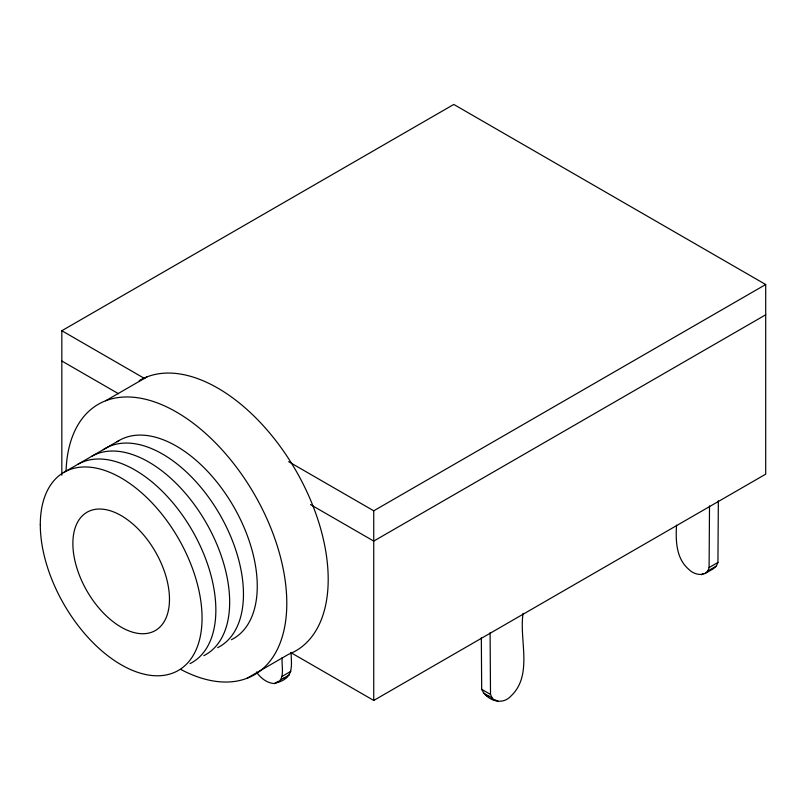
<?xml version="1.0" encoding="UTF-8"?>
<svg xmlns="http://www.w3.org/2000/svg" width="806" height="806" viewBox="0 0 806 806"><rect width="100%" height="100%" fill="white"/><g stroke="black" fill="none" stroke-linecap="round" stroke-linejoin="round"><path stroke-width="1.21" d="M256.439 671.982C260.459 677.937 267.038 683.176 274.372 683.559C286.382 681.352 281.082 665.796 282.211 657.525M277.798 682.491C293.636 677.292 291.641 667.207 291.047 652.427M676.546 525.129C675.589 540.544 676.043 558.528 688.818 569.368C694.389 575.283 706.761 577.61 709.099 567.555L709.512 505.896M704.817 573.65L713.653 568.552L716.282 566.114L717.934 562.457L718.348 500.798M61.83 475.208L61.83 330.732L453.788 104.437L765.7 284.518L765.7 474.16L373.742 700.454L290.855 652.608M105.667 400.763L147.075 376.855M63.986 472.316L119.197 440.449M288.679 461.697L373.742 510.813L765.7 284.518M765.7 314.793L373.742 541.088L310.491 504.576M247.099 678.239L288.498 654.331A156.142 90.151 60 0 0 299.076 476.255A156.142 90.151 60 0 0 139.247 380.644M282.09 676.395L290.916 671.297M274.372 683.559L278.302 681.292M280.438 680.052L289.263 674.954M709.099 567.555L717.934 562.457M701.381 574.708L703.346 573.58M707.446 571.212L716.282 566.114M283.208 678.451L286.634 677.393M481.333 637.717L481.676 689.301C486.441 699.981 501.685 706.147 510.792 696.213C533.36 675.156 518.933 639.904 523.074 613.386M485.968 695.407L489.393 696.465M61.83 330.732L144.717 378.588M61.83 361.007L118.542 393.751M481.676 689.301L490.511 694.409L492.164 698.067L494.803 700.505M483.338 692.958L492.164 698.067M495.287 699.86L498.229 701.563M490.098 632.75L490.511 694.409M373.742 510.813L373.742 700.454M66.072 470.442A156.142 90.151 60 0 1 177.985 412.944A156.142 90.151 60 0 1 286.785 601.578A156.142 90.151 60 0 1 180.866 669.474M117.112 441.738A114.371 66.032 60 0 1 233.569 506.48A114.371 66.032 60 0 1 231.403 639.712M77.789 464.357A114.371 66.032 60 0 1 193.218 532.232A114.371 66.032 60 0 1 190.004 663.61M91.592 456.387A114.371 66.032 60 0 1 207.021 524.263A114.371 66.032 60 0 1 203.807 655.651M103.309 449.708A114.371 66.032 60 0 1 219.766 514.45A114.371 66.032 60 0 1 217.61 647.681M73.497 552.795A68.308 39.444 60 0 0 151.73 632.216A68.308 39.444 60 0 0 138.3 529.109A68.308 39.444 60 0 0 73.497 552.795M40.3 524.676A114.371 66.032 60 0 0 161.613 675.599A114.371 66.032 60 0 0 161.613 513.845A114.371 66.032 60 0 0 40.3 524.676"/></g></svg>
